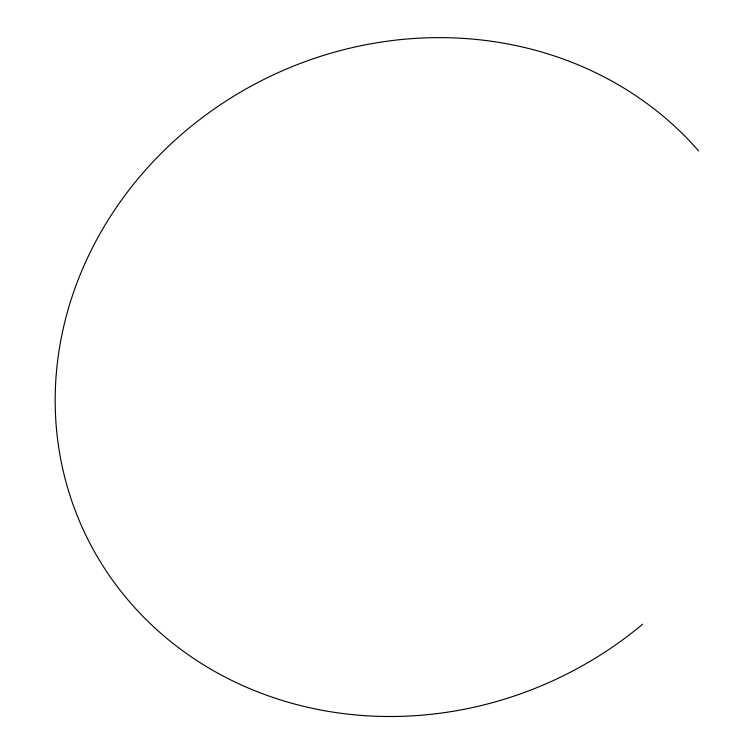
<?xml version="1.0" encoding="UTF-8"?>
<svg xmlns="http://www.w3.org/2000/svg" width="754" height="754" viewBox="0 0 754 754"><rect width="100%" height="100%" fill="white"/><g stroke="black" fill="none" stroke-linecap="round" stroke-linejoin="round"><path stroke-width="1.13" d="M642.606 624.227A364.927 333.636 -25 0 1 134.664 607.573A364.927 333.636 -25 0 1 191.686 125.909A364.927 333.636 -25 0 1 698.638 150.913"/></g></svg>
